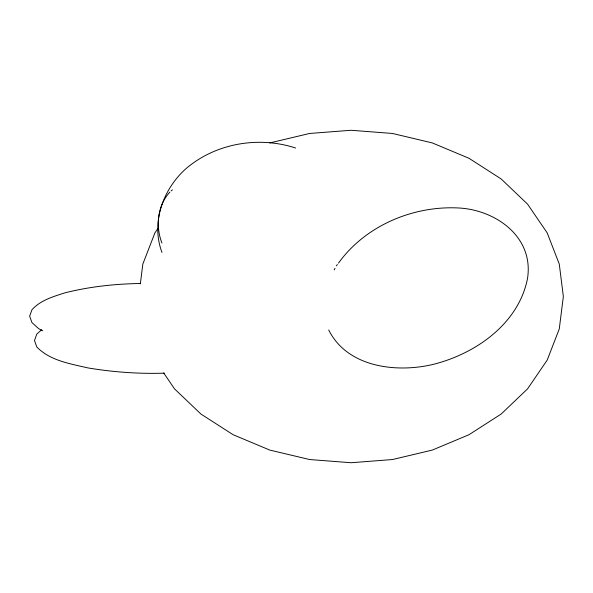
<?xml version="1.0" encoding="UTF-8"?>
<svg xmlns="http://www.w3.org/2000/svg" width="593" height="593" viewBox="0 0 593 593"><rect width="100%" height="100%" fill="white"/><g stroke="black" fill="none" stroke-linecap="round" stroke-linejoin="round"><path stroke-width="0.89" d="M140.341 283.891L142.831 264.07L154.914 232.886L158.012 228.349M334.156 269.978L335.008 268.347M336.283 265.901L337.38 264.508M338.47 263.114C365.229 225.985 412.209 205.941 457.462 207.921C495.422 209.373 534.211 236.889 527.481 278.695C518.519 323.719 475.875 353.547 433.616 364.287C396.776 373.219 347.372 367.527 328.7 329.96M169.865 192.095C157.419 205.474 155.41 226.422 161.933 243.041M41.569 329.79L36.788 334.111L34.483 340.53L36.788 346.949C50.034 360.655 70.041 363.724 87.794 367.89C113.055 372.13 138.732 373.975 164.335 373.167M171.132 190.879L172.489 189.849M269.808 142.92L309.635 133.462L351.049 130.267L392.47 133.462L432.297 142.92L468.996 158.287L501.167 178.96L527.57 204.148L547.191 232.886L559.273 264.07L563.35 296.5L559.273 328.93L547.191 360.114L527.57 388.852L501.167 414.04L468.996 434.713L432.297 450.08L392.47 459.538L351.049 462.733L309.635 459.538L269.808 450.08L233.101 434.713L200.931 414.04L174.527 388.852L163.69 372.967M140.6 283.498C115.094 283.877 89.543 286.612 64.785 292.89C53.066 296.648 40.472 300.288 31.955 309.739L29.65 316.158L31.955 322.577L38.782 328.752L42.74 330.783M295.596 148.02C259.245 136.071 217.06 142.987 187.381 167.471C163.483 187.655 150.555 222.39 161.993 252.455"/></g></svg>
